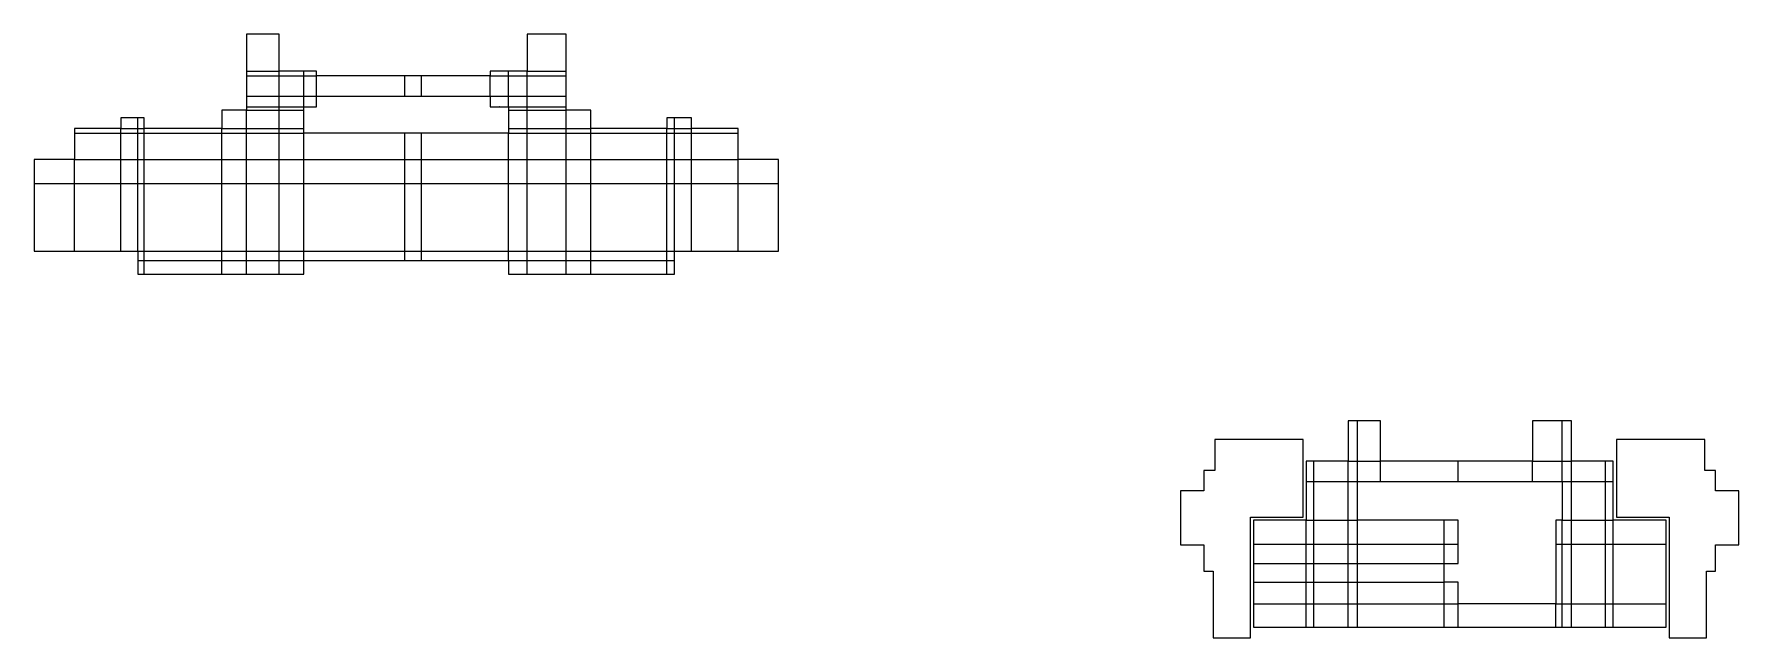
# Model space of a CAD drawing. Extents: x -67304 to 42626, y 3118 to 42077.
import ezdxf

# ---------------------------------------------------------------- set-up
doc = ezdxf.new("R2010")
doc.units = 0
doc.header["$LTSCALE"] = 1000
doc.header["$MEASUREMENT"] = 0
doc.header["$PDMODE"] = 35

msp = doc.modelspace()

# ---------------------------------------------------------------- linework, layer by layer
at = {"color": 250}
for p, q in [((-53604, 39677), (-51504, 39677)), ((-51504, 26577), (-51504, 39677)), ((-49904, 37377), (-49904, 39677)), ((-36704, 37377), (-36704, 39677)), ((-35504, 39677), (-33004, 39677)), ((-35504, 26577), (-35504, 39677)), ((-53604, 39377), (-49104, 39377)), ((-49104, 38077), (-49104, 39377)), ((-43404, 38077), (-43404, 39377)), ((-42329, 38077), (-42329, 39377)), ((-37904, 39377), (-33004, 39377)), ((-37904, 38077), (-37904, 39377)), ((-53604, 38077), (-49104, 38077)), ((-53604, 37377), (-49904, 37377)), ((-37904, 38077), (-33004, 38077)), ((-36704, 37377), (-33004, 37377)), ((-60604, 28077), (-60604, 36677)), ((-53604, 37177), (-49904, 37177)), ((-53604, 26577), (-53604, 37177)), ((-36704, 37177), (-33004, 37177)), ((-33004, 26577), (-33004, 37177)), ((-26004, 28077), (-26004, 36677)), ((-64704, 35677), (-49904, 35677)), ((-61704, 35977), (-60204, 35977)), ((-61704, 28077), (-61704, 35977)), ((-60204, 26577), (-60204, 35977)), ((-55204, 35977), (-49904, 35977)), ((-55204, 26577), (-55204, 35977)), ((-49904, 27477), (-49904, 35677)), ((-43404, 27477), (-43404, 35677)), ((-42329, 27477), (-42329, 35677)), ((-36704, 35977), (-31404, 35977)), ((-36704, 35677), (-21904, 35677)), ((-36704, 27477), (-36704, 35677)), ((-31404, 26577), (-31404, 35977)), ((-26504, 35977), (-24904, 35977)), ((-26504, 26577), (-26504, 35977)), ((-24904, 28077), (-24904, 35977)), ((-64704, 33977), (-21904, 33977)), ((-64704, 28077), (-64704, 33977)), ((-21904, 28077), (-21904, 33977)), ((-67304, 32427), (-19304, 32427)), ((-60604, 28077), (-26004, 28077)), ((-60604, 27477), (-49904, 27477)), ((-36704, 27477), (-26004, 27477)), ((18026, 13218), (18026, 17118)), ((31226, 13218), (31226, 17118)), ((15226, 3818), (15226, 14518)), ((17426, 14518), (19526, 14518)), ((17426, 3818), (17426, 14518)), ((19526, 13218), (19526, 14518)), ((24526, 13218), (24526, 14518)), ((29326, 14518), (31826, 14518)), ((29326, 13218), (29326, 14518)), ((31826, 3818), (31826, 14518)), ((34026, 3818), (34026, 14518)), ((14726, 13218), (18026, 13218)), ((31226, 13218), (34526, 13218)), ((14726, 10718), (18026, 10718)), ((14726, 3818), (14726, 10718)), ((18026, 3818), (18026, 10718)), ((23626, 7918), (23626, 10718)), ((31226, 10718), (34526, 10718)), ((31226, 3818), (31226, 10718)), ((34526, 3818), (34526, 10718)), ((11326, 9168), (24526, 9168)), ((30826, 9168), (37926, 9168)), ((11326, 7918), (23626, 7918)), ((11326, 6718), (23626, 6718)), ((23626, 3818), (23626, 6718)), ((11326, 5318), (24526, 5318)), ((24526, 3818), (24526, 5318)), ((30826, 5318), (37926, 5318)), ((30826, 3818), (30826, 5318))]:
    msp.add_line(p, q, dxfattribs=at)
at = {"color": 2}
for points in [[(-35504, 39677), (-37904, 39677), (-37904, 39377), (-49104, 39377), (-49104, 39677), (-51504, 39677), (-51504, 42077), (-53604, 42077), (-53604, 37177), (-55204, 37177), (-55204, 35977), (-60204, 35977), (-60204, 36677), (-61704, 36677), (-61704, 35977), (-64704, 35977), (-64704, 33977), (-67304, 33977), (-67304, 28077), (-60604, 28077), (-60604, 26577), (-49904, 26577), (-49904, 27477), (-36704, 27477), (-36704, 26577), (-26004, 26577), (-26004, 28077), (-19304, 28077), (-19304, 33977), (-21904, 33977), (-21904, 35977), (-24904, 35977), (-24904, 36677), (-26504, 36677), (-26504, 35977), (-31404, 35977), (-31404, 37177), (-33004, 37177), (-33004, 42077), (-35504, 42077)], [(29326, 14518), (19526, 14518), (19526, 16818), (19526, 17118), (17426, 17118), (17426, 14518), (14726, 14518), (14726, 10718), (11326, 10718), (11326, 3818), (37926, 3818), (37926, 10718), (34526, 10718), (34526, 14518), (31826, 14518), (31826, 17118), (29626, 17118), (29526, 17118), (29326, 17118)], [(8826, 15918), (8826, 13918), (8126, 13918), (8126, 12618), (6626, 12618), (6626, 9118), (8126, 9118), (8126, 7418), (8726, 7418), (8726, 3118), (11126, 3118), (11126, 10918), (14526, 10918), (14526, 15918)], [(40526, 3118), (40526, 7418), (41126, 7418), (41126, 9118), (42626, 9118), (42626, 12618), (41126, 12618), (41126, 13918), (40426, 13918), (40426, 15918), (34726, 15918), (34726, 10918), (38126, 10918), (38126, 3118)]]:
    msp.add_lwpolyline(points, close=True, dxfattribs=at)
at = {"color": 1}
for points in [[(-37904, 38077), (-37904, 37377), (-36704, 37377), (-36704, 35677), (-49904, 35677), (-49904, 37377), (-49104, 37377), (-49104, 38077)], [(31226, 13218), (31226, 10718), (30826, 10718), (30826, 5318), (24526, 5318), (24526, 6718), (23626, 6718), (23626, 7918), (24526, 7918), (24526, 10718), (18026, 10718), (18026, 13218)]]:
    msp.add_lwpolyline(points, close=True, dxfattribs=at)
for p in [(-49504, 37377), (-37304, 37377), (-60204, 36177), (-26504, 36177), (-60604, 27877), (-26004, 27877), (-47354, 27477), (-39254, 27477), (11226, 15918), (38026, 15918), (20026, 14518), (28826, 14518), (11526, 3818), (18926, 3818), (30326, 3818), (37726, 3818)]:
    msp.add_point(p)

doc.saveas('drawing.dxf')
